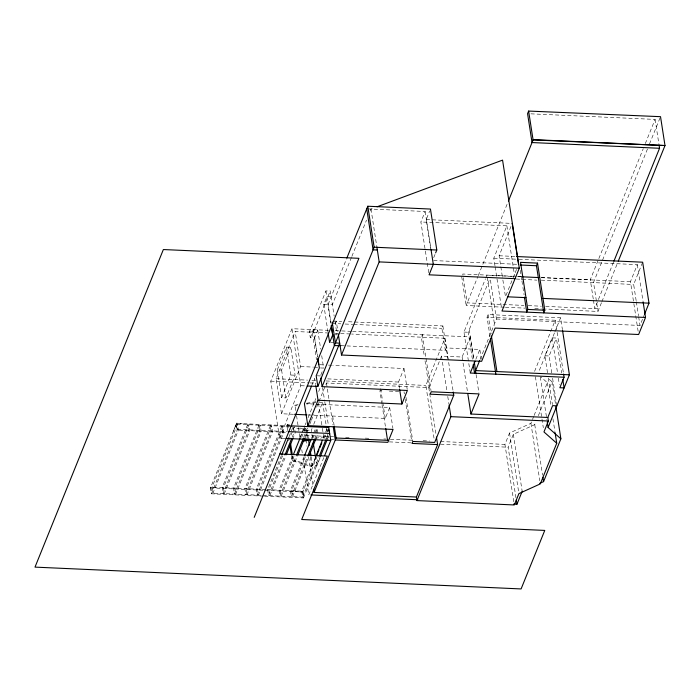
<?xml version="1.0" encoding="UTF-8"?>
<svg xmlns="http://www.w3.org/2000/svg" width="700" height="700" viewBox="0 0 700 700"><rect width="100%" height="100%" fill="white"/><g stroke="black" fill="none" stroke-linecap="round" stroke-linejoin="round"><path stroke-width="0.53" stroke-dasharray="3.5 2.62" d="M263.401 496.142L211.409 493.806L210.49 487.865L236.556 423.386L289.704 425.775M211.409 493.806L237.475 429.328L236.504 423.098L242.235 423.649M285.031 438.392L279.589 438.148L270.769 381.15L291.97 328.694L328.571 330.33M277.322 369.845L286.51 347.113L290.78 347.305L295.094 375.209L285.906 397.941L281.645 397.749L277.322 369.845L281.592 370.037L290.78 347.305M293.484 414.286L281.514 413.744L276.089 378.717L295.172 331.502L327.512 332.955M281.645 397.749L290.832 375.025L286.51 347.113M310.31 337.767L313.495 329.901L317.756 330.094L314.571 337.96L310.31 337.767L309.391 331.835L325.911 290.955L330.26 290.929L334.171 316.199M327.985 331.993L323.741 304.544L326.918 296.678L331.179 296.87M309.391 331.835L313.652 332.019L330.26 290.929M281.514 413.744L300.598 366.537L295.172 331.502M330.776 322.683L328.002 304.736L346.404 259.14M351.479 257.32L332.377 304.588L328.116 304.395M351.89 256.314L366.52 220.115M370.178 211.067L370.991 209.055L373.03 208.294M279.589 438.148L300.79 385.691L291.97 328.694M281.382 455.683L267.654 489.65L268.572 495.591L284.725 455.621M289.056 436.695L293.09 426.703L294.009 432.644L291.996 437.64M335.317 323.584L336.289 321.186L337.908 331.642M282.625 455.735L268.896 489.711L269.815 495.644L285.967 455.683M288.68 440.755L294.332 426.764L295.26 432.696L293.239 437.692M311.894 385.123L314.65 378.289L315.63 384.571M320.854 374.973L322.84 370.055M299.933 437.868L304.824 425.775M305.226 424.769L306.04 422.748M308.079 417.707L315.822 398.562M318.675 391.51L320.705 386.47M292.749 456.19L279.02 490.166L279.939 496.099L296.091 456.137M300.422 437.211L302.846 431.217M303.249 430.211L304.465 427.219M293.991 456.251L280.262 490.219L281.181 496.16L297.334 456.19M301.665 437.264L303.686 432.267M304.089 431.27L305.707 427.271M303.765 437.15L305.384 433.151L304.614 428.207M290.885 426.396L306.224 430.929L307.851 428.129M306.075 433.414L308.114 428.374M309.741 424.34L310.966 421.312M311.369 420.306L313.819 414.251M316.671 407.19L326.463 382.979L428.785 387.572L441.507 356.099L462.114 357.026L470.242 336.91L422.363 334.766L421.382 337.199L424.384 356.554M305.007 437.203L306.626 433.213L305.856 428.26M312.48 437.876L311.308 430.316L312.113 428.321M313.731 424.322L322.613 402.342L318.351 402.15M304.124 456.706L290.386 490.674L291.305 496.615L307.466 456.645M311.386 438.716L315.831 427.726M305.366 456.759L291.637 490.726L292.556 496.668L308.709 456.698M312.637 438.777L317.074 427.779M314.729 438.664L316.75 433.668L315.989 428.715M315.98 438.716L317.993 433.72L317.231 428.776M315.49 457.214L301.761 491.181L302.68 497.123L318.832 457.153M323.164 438.226L325.185 433.23M325.588 432.233L327.206 428.234M291.471 455.411L292.303 460.81L311.736 466.55L316.19 456.759M264.731 490.306L302.697 492.004L317.135 456.269M324.406 438.287L326.428 433.291M326.83 432.294L328.046 429.293M326.104 439.171L327.714 435.172M303.476 497.936L320.075 457.214M327.346 439.224L329.368 434.227M292.303 460.81L293.125 460.014L312.559 465.754L316.82 465.946L320.46 456.951M323.829 457.573L308.752 494.865L302.934 457.222M428.733 272.659L420.892 221.979L425.127 211.487L366.73 208.862M430.719 248.649L426.213 219.546L429.686 210.963M433.711 257.652L435.251 253.838M399.481 388.334L398.51 382.06L403.988 368.506L332.745 365.304M307.641 414.916L385.262 418.399L389.681 407.47L306.565 403.743M340.891 345.651L445.314 350.341L441.91 328.37L442.881 325.964L346.08 321.624M434.009 438.13L425.854 385.438L444.92 338.257L351.531 334.031M445.314 350.341L446.285 347.935L479.815 349.44L481.32 359.152M504.289 307.221L466.165 305.515L477.829 276.658M478.231 275.651L507.579 203.053M470.278 373.03L463.942 332.062L485.293 279.221M485.695 278.224L486.911 275.231L516.267 276.553M494.97 265.729L493.798 258.186L506.87 225.838L420.892 221.979M472.377 359.205L468.204 332.246L489.702 279.055M502.294 276.238L499.126 255.754L510.974 226.432M490.035 336.534L487.043 317.179L488.101 314.554L560.577 317.809L562.415 329.639M475.843 359.266L479.815 349.44M480.104 359.467L496.457 319.016L490.28 279.125M516.495 269.421L505.461 296.721L502.46 277.314M513.817 501.769L504.936 444.395L509.53 433.029L530.924 423.342L533.733 416.404M534.581 371.385L555.258 320.241L487.043 317.179M547.505 372.759L544.871 355.775L552.116 337.855L556.386 338.047L561.803 373.065M515.961 497.761L508.139 447.213L513.354 434.315L534.747 424.629L535.955 421.636M554.435 333.007L539.289 370.493L540.881 371.91M554.846 331.993L560.577 317.809M551.766 372.942L549.141 355.967L556.386 338.047M534.126 415.406L547.356 382.69L540.969 377.037M593.259 298.979L590.284 279.729L598.43 259.56M598.841 258.554L643.265 148.645M645.304 143.605L655.086 119.411L529.742 113.785M538.37 415.66L552.055 381.797L548.065 378.262M647.456 149.021L593.521 282.45L597.992 311.316M649.495 143.964L660.529 116.672M613.497 262.22L594.755 308.604L593.425 300.046M601.475 302.706L597.949 311.43L545.702 309.015M601.886 301.691L617.872 262.15M638.129 331.284L630.446 281.671L637.341 264.626L517.72 259.254M636.16 300.659L633.657 284.489L642.259 263.209M496.457 319.016L639.992 325.456L644.096 315.324M287.63 430.579L286.79 425.189L287.613 424.384L289.651 424.988M295.733 410.533L294.892 405.134L298.069 404.609M306.547 403.217L318.194 401.31M297.168 405.632L295.05 405.974L294.892 405.134M306.696 404.066L317.293 402.325M315.236 438.322L323.715 436.931L323.864 437.78L320.688 438.296M426.213 219.546L512.199 223.405M499.126 255.754L515.436 256.48M493.798 258.186L516.635 259.21M433.641 260.558L517.449 264.32M513.992 276.308L462.761 274.006L467.233 302.873L523.906 305.419M518.35 276.5L521.614 276.649M541.24 277.524L590.284 279.729M517.352 276.596L521.71 276.789M541.284 277.672L630.446 281.671M516.171 279.037L536.874 280.14M541.231 280.14L633.657 284.489M528.264 305.611L541.345 306.206M545.702 306.399L599.016 308.787M505.391 307.239L524.983 308.149M534.8 308.534L541.319 308.884M323.741 304.544L328.002 304.736M333.095 321.037L341.731 321.422M332.124 323.444L340.76 323.829M345.109 324.03L352.721 324.371M353.806 324.415L441.91 328.37M463.942 332.062L468.204 332.246M335.125 330.627L340.576 330.873M341.67 330.925L351.496 331.363M352.59 331.415L422.459 334.547M335.151 333.296L339.517 333.498M340.611 333.541L350.438 333.988M334.933 334.775L337.067 334.871L334.994 321.475M330.689 342.589L333.882 342.738M544.871 355.775L549.141 355.967M319.786 364.726L324.109 364.919M328.422 365.111L331.66 365.26M300.598 366.537L313.39 367.106M314.449 367.159L317.651 367.299M320.442 367.946L323.636 368.086L321.51 354.366M317.257 375.812L320.46 375.961M290.832 375.025L295.094 375.209M327.723 378.875L398.51 382.06M276.089 378.717L307.562 380.126M311.902 380.319L316.243 380.52M326.007 380.957L425.854 385.438M270.769 381.15L308.866 382.856M309.96 382.909L315.402 383.154M300.79 385.691L305.06 385.884M381.973 390.775L379.873 390.679L381.868 403.594M389.322 391.108L398.781 391.527M289.398 426.536L236.241 424.156L237.16 430.089L287.061 432.329M299.88 428.015L307.046 430.132L311.308 430.316M237.475 429.328L287.368 431.567M333.629 436.713L305.252 435.435L305.76 438.664M345.625 437.246L351.085 437.491M365.269 438.13L370.729 438.375M383.819 438.961L385.998 439.058M390.364 439.259L412.186 440.239M423.098 440.72L429.651 441.017M440.562 441.507L504.936 444.395M305.384 438.113L310.835 438.358M325.001 438.996L333.725 439.381M389.322 441.875L411.119 442.855M440.554 444.176L508.139 447.213M265.86 489.571L210.805 487.104L211.724 493.036M266.936 489.624L303.004 491.242L303.922 497.175L211.566 493.089M290.342 491.155L296.065 491.706L295.286 490.892M210.49 487.865L263.646 490.254M264.486 496.186L303.616 497.945L302.645 491.706L304.299 488.031M286.79 425.189L289.861 426.09M301.91 491.19L302.697 492.004M301.438 491.173C304.99 492.529 295.846 492.1 295.759 490.919M289.608 490.639L290.386 491.452M655.086 119.411L658.892 143.999M637.341 264.626L643.186 302.374M636.326 301.735L638.496 315.752M638.663 316.829L639.992 325.456M555.258 320.241L563.413 372.934M552.116 337.855L557.541 372.873M558.364 378.175L559.344 384.545M552.589 378.254L556.859 405.842M552.055 381.797L555.555 404.381M548.327 378.061L552.431 404.591M547.356 382.69L550.97 406.061M552.947 418.81L554.925 431.559M540.286 376.941L546.945 419.965M520.284 270.322L521.78 279.956M521.938 281.024L522.769 286.379M522.935 287.446L524.099 294.936M535.404 376.696L543.305 427.691M506.87 225.838L514.553 275.441M534.747 424.629L542.57 475.177M530.924 423.342L539.805 480.716M495.136 266.814L501.314 306.714M513.354 434.315L522.174 491.312M487.244 277.384L494.751 325.92M509.53 433.029L518.577 491.47M488.101 314.554L491.094 333.909M461.694 276.64L466.165 305.515M469.262 329.63L473.935 359.817M470.242 336.91L473.742 359.502M476.07 374.553L478.896 392.84M462.114 357.026L467.609 392.516M444.92 338.257L453.084 390.95M425.127 211.487L430.806 248.15M442.881 325.964L447.956 358.733M441.507 356.099L446.933 391.16M447.755 396.471L448.91 403.909M422.363 334.766L425.863 357.35M426.029 358.426L431.025 390.688M425.049 360.859L429.704 390.967M428.785 387.572L436.109 434.892M403.988 368.506L407.225 389.428M405.991 397.329L412.825 441.455M404.031 391.764L404.364 393.916M405.195 399.297L411.696 441.271M370.991 209.055L376.67 245.709M389.681 407.47L392.919 428.4M380.669 388.719L382.637 401.441M382.804 402.5L385.262 418.399M382.034 404.67L385.7 428.348M325.911 290.955L331.056 323.391M332.675 416.045L334.136 425.46M326.463 382.979L328.956 399.114M329.123 400.19L332.955 424.918M317.756 330.094L320.696 349.09M322.595 387.748L324.59 400.654M324.765 401.73L328.422 425.39M313.495 329.901L317.572 356.291M313.652 332.019L313.285 329.648L312.226 332.273L316.496 359.87M314.571 337.96L317.555 357.192M322.613 402.342L326.463 427.175M326.629 428.251L328.134 437.964M318.517 403.235L322.21 427.219M322.376 428.295L323.864 437.78M315.315 456.225L316.82 465.946M307.046 430.132L307.545 433.37M307.711 434.446L308.376 438.769M311.22 457.117L312.559 465.754M306.723 434.166L307.396 438.489M310.24 456.838L311.736 466.55M305.926 439.74L306.924 446.189M308.586 456.942L313.25 487.06M296.555 415.695L298.235 426.729M298.392 427.569L299.906 437.517M301.761 449.698L302.26 452.926M281.592 370.037L285.906 397.941M287.613 424.384L288.277 428.706M292.451 455.691L293.125 460.014M236.416 423.719L234.815 427.691M234.684 428.024L233.074 431.996M237.493 424.209L212.048 487.156L212.966 493.097L238.411 430.15L237.493 424.209M247.616 424.664L222.171 487.611L223.09 493.552L248.535 430.605L247.616 424.664M248.859 424.725L223.414 487.673L224.332 493.605L249.777 430.658L248.859 424.725M258.983 425.171L233.537 488.127L234.456 494.06L259.901 431.113L258.983 425.171M260.225 425.233L234.789 488.18L235.707 494.113L261.144 431.165L260.225 425.233M270.358 425.688L244.912 488.635L245.831 494.567L271.276 431.62L270.358 425.688M271.6 425.74L246.155 488.688L247.074 494.629L272.519 431.681L271.6 425.74M281.724 426.195L256.279 489.142L257.197 495.084L282.642 432.136L281.724 426.195M282.966 426.256L257.521 489.204L258.44 495.136L283.885 432.189L282.966 426.256"/><path stroke-width="1.05" d="M346.815 258.134L367.789 206.237L430.456 209.055L436.8 250.023L435.636 252.884M254.205 517.379L358.916 258.317L163.362 249.541L35 567.122L521.097 588.936L544.758 530.416L301.7 519.505L327.338 456.094L279.834 453.968M281.785 454.685L288.654 437.701M311.5 386.094L304.404 403.646L307.808 425.618L393.076 429.441L387.87 442.339L335.283 439.976L333.287 427.07M332.797 334.679L329.621 342.545L328.151 333.043M285.127 454.624L291.585 438.637M286.37 454.685L292.836 438.699M307.186 385.98L317.844 386.453L374.132 247.205L367.789 206.237M293.562 454.195L300.02 438.209M307.808 425.618L318.054 400.26L401.905 404.023L407.382 390.469L322.114 386.645L339.692 343.149L335.431 342.956L332.185 322.035M296.494 455.14L303.363 438.148M297.745 455.192L304.605 438.209M643.186 302.374L645.523 317.467L638.628 334.512L495.093 328.072L481.653 361.314L341.53 355.023L379.172 261.896L376.836 246.785M304.526 455.7L310.984 439.714M307.869 455.648L314.326 439.661M309.111 455.7L315.569 439.714M315.892 456.216L322.359 440.23M317.004 454.764L319.016 449.767M319.83 447.764L321.842 442.776M319.235 456.155L325.701 440.169M320.477 456.216L326.944 440.221M329.368 434.227L329.674 433.466L288.453 431.611M324.642 455.56L330.75 440.44L328.589 426.457M436.441 437.045L437.614 444.57L416.404 497.026L314.081 492.433L336.079 438.007L334.294 426.501M618.275 261.135L665 145.539L660.529 116.672L528.622 111.064L527.564 113.689L532.035 142.555L659.549 148.278L659.059 145.075M508.392 201.04L533.207 139.633L665 145.539L533.094 139.93L528.622 111.064M453.25 392.026L453.749 395.255L434.674 442.435L412.825 441.455L412.029 443.424L437.614 444.57M555.082 432.626L556.727 443.249L540.295 483.901L518.91 493.596L514.316 504.963L416.955 500.588L450.887 416.658L449.076 404.967M475.046 361.235L470.278 373.03L564.077 377.239L563.579 374.01M479.692 360.483L474.548 373.214L473.209 364.595M377.108 206.78L502.565 160.125L519.295 268.188L501.979 311.027L645.523 317.467M556.859 405.842L552.597 405.65L547.82 417.471L470.942 414.024L479.071 393.916L431.191 391.764L430.211 394.196L453.749 395.255M537.53 263.113L544.819 310.205L543.76 312.83L536.462 265.738L537.53 263.113L520.52 262.351L527.809 309.444L526.75 312.06L524.423 297.08M564.077 377.239L559.843 387.73L564.104 387.922L562.791 379.426M547.82 417.471L548.371 421.033L543.961 431.944L556.727 443.249M613.909 261.205L659.549 148.278M513.695 504.061L516.968 504.21L522.174 491.312M539.683 483.385L543.567 481.626L560.884 438.795L548.109 427.49L569.406 374.806L562.581 330.715M644.499 314.309L649.005 303.161L642.661 262.194L516.521 256.533M303.59 440.239L309.942 439.197M302.68 441.254L311.159 439.863M374.132 247.205L436.8 250.023M377.335 250.023L373.074 249.83L366.73 208.862M520.52 265.02L536.462 265.738M379.172 261.896L519.295 268.188M522.795 276.841L539.105 277.576M515.051 278.679L429.074 274.82L433.309 264.329L430.973 249.226M507.623 296.817L525.98 297.64M542.99 298.401L649.005 303.161M527.809 309.444L544.819 310.205M340.891 345.651L334.364 345.581L331.24 325.395M569.406 374.806L475.606 370.598L474.267 361.97M450.887 416.658L548.371 421.033M294.578 414.33L306.547 414.873M290.789 425.828L328.755 427.525M336.079 438.007L388.666 440.37M286.125 438.436L330.75 440.44M310.94 494.961L417.769 499.756M555.887 406.534L560.884 438.795M547.278 422.118L548.109 427.49M512.199 223.405L518.543 264.373M542.903 477.321L543.567 481.626M491.426 336.061L496.921 371.551M516.303 499.905L516.968 504.21M490.367 338.686L495.863 374.176M475.405 370.256L475.904 373.476M467.775 393.584L470.942 414.024M416.404 497.026L416.955 500.588M399.639 389.375L401.905 404.023M385.7 428.348L387.537 440.186M338.398 334.784L341.53 355.023M331.433 326.9L332.902 336.402M317.905 358.4L319.375 367.902L316.19 375.769L317.844 386.453M317.887 359.336L318.71 364.674M320.784 378.096L322.114 386.645M328.598 429.284L328.904 431.261M315.787 385.613L318.054 400.26M313.311 443.275L315.315 456.225M308.551 439.845L309.382 445.244M310.389 451.719L311.054 456.041M313.582 489.204L314.081 492.433M290.614 443.817L292.285 454.615M289.8 444.614L291.305 454.335"/></g></svg>
